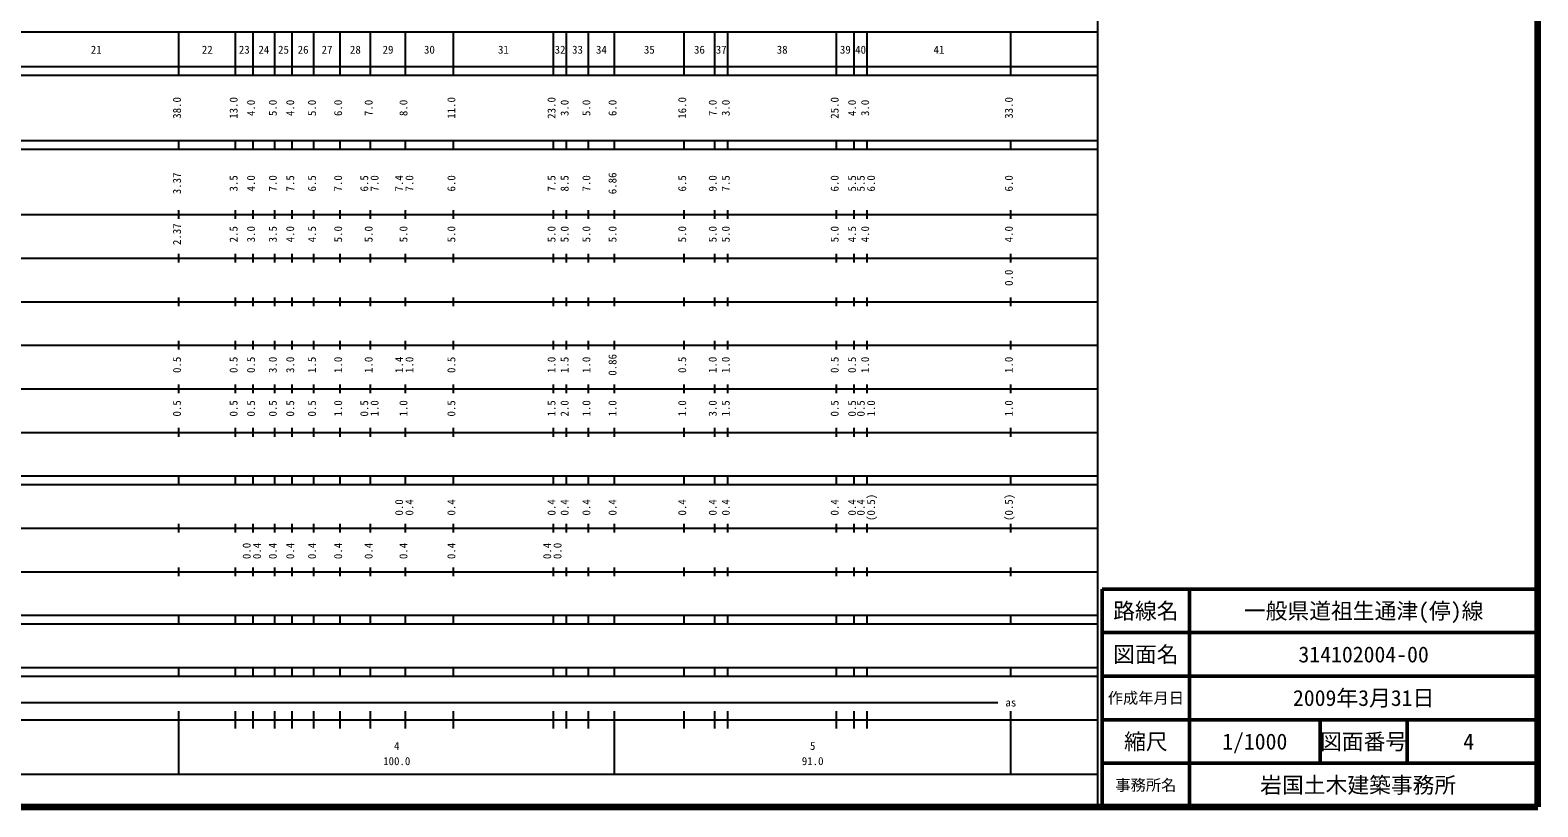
# Model space of a CAD drawing. Units: millimetres on the paper, enlarged 1000 times. Extents: x 40000 to 680000, y 20000 to 380000.
# Drawn here: x 333830 to 680000, y 20000 to 198357 of the extents above; entities that cross this region are included whole.
import ezdxf
from ezdxf.enums import TextEntityAlignment as Align

# ---------------------------------------------------------------- set-up
doc = ezdxf.new("R2010")
doc.units = ezdxf.units.MM
doc.header["$LTSCALE"] = 1000
for name, color, linetype, lineweight in [('M-TTL', 2, 'Continuous', 140), ('M-TTL-BAND', 7, 'Continuous', 25), ('M-TTL-FRAM', 2, 'Continuous', 50), ('M-TTL-LINE', 7, 'Continuous', 50)]:
    doc.layers.add(name, color=color, linetype=linetype, lineweight=lineweight)
doc.layers.add('M-TTL-TXT', color=7, linetype='Continuous')
doc.styles.add('ＭＳ ゴシック', font='')
doc.styles.get('ＭＳ ゴシック').set_extended_font_data('MS Gothic')

msp = doc.modelspace()

# ---------------------------------------------------------------- linework, layer by layer
at = {"layer": 'M-TTL'}
for p, q in [((680000, 20000), (680000, 380000)), ((40000, 20000), (680000, 20000))]:
    msp.add_line(p, q, dxfattribs=at)
at = {"layer": 'M-TTL-BAND'}
for p, q in [((579000, 20000), (579000, 370000)), ((68000, 198000), (579000, 198000)), ((368000, 188000), (368000, 198000)), ((381000, 188000), (381000, 198000)), ((385000, 188000), (385000, 198000)), ((390000, 188000), (390000, 198000)), ((394000, 188000), (394000, 198000)), ((399000, 188000), (399000, 198000)), ((405000, 188000), (405000, 198000)), ((412000, 188000), (412000, 198000)), ((420000, 188000), (420000, 198000)), ((431000, 188000), (431000, 198000)), ((454000, 188000), (454000, 198000)), ((457000, 188000), (457000, 198000)), ((462000, 188000), (462000, 198000)), ((468000, 188000), (468000, 198000)), ((484000, 188000), (484000, 198000)), ((491000, 188000), (491000, 198000)), ((494000, 188000), (494000, 198000)), ((519000, 188000), (519000, 198000)), ((523000, 188000), (523000, 198000)), ((526000, 188000), (526000, 198000)), ((559000, 188000), (559000, 198000)), ((40000, 190000), (579000, 190000)), ((40000, 188000), (579000, 188000)), ((40000, 173000), (579000, 173000)), ((40000, 171000), (579000, 171000)), ((368000, 171000), (368000, 173000)), ((381000, 171000), (381000, 173000)), ((385000, 171000), (385000, 173000)), ((390000, 171000), (390000, 173000)), ((394000, 171000), (394000, 173000)), ((399000, 171000), (399000, 173000)), ((405000, 171000), (405000, 173000)), ((412000, 171000), (412000, 173000)), ((420000, 171000), (420000, 173000)), ((431000, 171000), (431000, 173000)), ((454000, 171000), (454000, 173000)), ((457000, 171000), (457000, 173000)), ((462000, 171000), (462000, 173000)), ((468000, 171000), (468000, 173000)), ((484000, 171000), (484000, 173000)), ((491000, 171000), (491000, 173000)), ((494000, 171000), (494000, 173000)), ((519000, 171000), (519000, 173000)), ((523000, 171000), (523000, 173000)), ((526000, 171000), (526000, 173000)), ((559000, 171000), (559000, 173000)), ((40000, 156000), (579000, 156000)), ((368000, 155000), (368000, 157000)), ((381000, 155000), (381000, 157000)), ((385000, 155000), (385000, 157000)), ((390000, 155000), (390000, 157000)), ((394000, 155000), (394000, 157000)), ((399000, 155000), (399000, 157000)), ((405000, 155000), (405000, 157000)), ((412000, 155000), (412000, 157000)), ((420000, 155000), (420000, 157000)), ((431000, 155000), (431000, 157000)), ((454000, 155000), (454000, 157000)), ((457000, 155000), (457000, 157000)), ((462000, 155000), (462000, 157000)), ((468000, 155000), (468000, 157000)), ((484000, 155000), (484000, 157000)), ((491000, 155000), (491000, 157000)), ((494000, 155000), (494000, 157000)), ((519000, 155000), (519000, 157000)), ((523000, 155000), (523000, 157000)), ((526000, 155000), (526000, 157000)), ((559000, 155000), (559000, 157000)), ((46000, 146000), (579000, 146000)), ((368000, 145000), (368000, 147000)), ((381000, 145000), (381000, 147000)), ((385000, 145000), (385000, 147000)), ((390000, 145000), (390000, 147000)), ((394000, 145000), (394000, 147000)), ((399000, 145000), (399000, 147000)), ((405000, 145000), (405000, 147000)), ((412000, 145000), (412000, 147000)), ((420000, 145000), (420000, 147000)), ((431000, 145000), (431000, 147000)), ((454000, 145000), (454000, 147000)), ((457000, 145000), (457000, 147000)), ((462000, 145000), (462000, 147000)), ((468000, 145000), (468000, 147000)), ((484000, 145000), (484000, 147000)), ((491000, 145000), (491000, 147000)), ((494000, 145000), (494000, 147000)), ((519000, 145000), (519000, 147000)), ((523000, 145000), (523000, 147000)), ((526000, 145000), (526000, 147000)), ((559000, 145000), (559000, 147000)), ((52000, 136000), (579000, 136000)), ((368000, 135000), (368000, 137000)), ((381000, 135000), (381000, 137000)), ((385000, 135000), (385000, 137000)), ((390000, 135000), (390000, 137000)), ((394000, 135000), (394000, 137000)), ((399000, 135000), (399000, 137000)), ((405000, 135000), (405000, 137000)), ((412000, 135000), (412000, 137000)), ((420000, 135000), (420000, 137000)), ((431000, 135000), (431000, 137000)), ((454000, 135000), (454000, 137000)), ((457000, 135000), (457000, 137000)), ((462000, 135000), (462000, 137000)), ((468000, 135000), (468000, 137000)), ((484000, 135000), (484000, 137000)), ((491000, 135000), (491000, 137000)), ((494000, 135000), (494000, 137000)), ((519000, 135000), (519000, 137000)), ((523000, 135000), (523000, 137000)), ((526000, 135000), (526000, 137000)), ((559000, 135000), (559000, 137000)), ((46000, 126000), (579000, 126000)), ((368000, 125000), (368000, 127000)), ((381000, 125000), (381000, 127000)), ((385000, 125000), (385000, 127000)), ((390000, 125000), (390000, 127000)), ((394000, 125000), (394000, 127000)), ((399000, 125000), (399000, 127000)), ((405000, 125000), (405000, 127000)), ((412000, 125000), (412000, 127000)), ((420000, 125000), (420000, 127000)), ((431000, 125000), (431000, 127000)), ((454000, 125000), (454000, 127000)), ((457000, 125000), (457000, 127000)), ((462000, 125000), (462000, 127000)), ((468000, 125000), (468000, 127000)), ((484000, 125000), (484000, 127000)), ((491000, 125000), (491000, 127000)), ((494000, 125000), (494000, 127000)), ((519000, 125000), (519000, 127000)), ((523000, 125000), (523000, 127000)), ((526000, 125000), (526000, 127000)), ((559000, 125000), (559000, 127000)), ((52000, 116000), (579000, 116000)), ((368000, 115000), (368000, 117000)), ((381000, 115000), (381000, 117000)), ((385000, 115000), (385000, 117000)), ((390000, 115000), (390000, 117000)), ((394000, 115000), (394000, 117000)), ((399000, 115000), (399000, 117000)), ((405000, 115000), (405000, 117000)), ((412000, 115000), (412000, 117000)), ((420000, 115000), (420000, 117000)), ((431000, 115000), (431000, 117000)), ((454000, 115000), (454000, 117000)), ((457000, 115000), (457000, 117000)), ((462000, 115000), (462000, 117000)), ((468000, 115000), (468000, 117000)), ((484000, 115000), (484000, 117000)), ((491000, 115000), (491000, 117000)), ((494000, 115000), (494000, 117000)), ((519000, 115000), (519000, 117000)), ((523000, 115000), (523000, 117000)), ((526000, 115000), (526000, 117000)), ((559000, 115000), (559000, 117000)), ((46000, 106000), (579000, 106000)), ((368000, 105000), (368000, 107000)), ((381000, 105000), (381000, 107000)), ((385000, 105000), (385000, 107000)), ((390000, 105000), (390000, 107000)), ((394000, 105000), (394000, 107000)), ((399000, 105000), (399000, 107000)), ((405000, 105000), (405000, 107000)), ((412000, 105000), (412000, 107000)), ((420000, 105000), (420000, 107000)), ((431000, 105000), (431000, 107000)), ((454000, 105000), (454000, 107000)), ((457000, 105000), (457000, 107000)), ((462000, 105000), (462000, 107000)), ((468000, 105000), (468000, 107000)), ((484000, 105000), (484000, 107000)), ((491000, 105000), (491000, 107000)), ((494000, 105000), (494000, 107000)), ((519000, 105000), (519000, 107000)), ((523000, 105000), (523000, 107000)), ((526000, 105000), (526000, 107000)), ((559000, 105000), (559000, 107000)), ((40000, 96000), (579000, 96000)), ((40000, 94000), (579000, 94000)), ((368000, 94000), (368000, 96000)), ((381000, 94000), (381000, 96000)), ((385000, 94000), (385000, 96000)), ((390000, 94000), (390000, 96000)), ((394000, 94000), (394000, 96000)), ((399000, 94000), (399000, 96000)), ((405000, 94000), (405000, 96000)), ((412000, 94000), (412000, 96000)), ((420000, 94000), (420000, 96000)), ((431000, 94000), (431000, 96000)), ((454000, 94000), (454000, 96000)), ((457000, 94000), (457000, 96000)), ((462000, 94000), (462000, 96000)), ((468000, 94000), (468000, 96000)), ((484000, 94000), (484000, 96000)), ((491000, 94000), (491000, 96000)), ((494000, 94000), (494000, 96000)), ((519000, 94000), (519000, 96000)), ((523000, 94000), (523000, 96000)), ((526000, 94000), (526000, 96000)), ((559000, 94000), (559000, 96000)), ((49000, 84000), (579000, 84000)), ((368000, 83000), (368000, 85000)), ((381000, 83000), (381000, 85000)), ((385000, 83000), (385000, 85000)), ((390000, 83000), (390000, 85000)), ((394000, 83000), (394000, 85000)), ((399000, 83000), (399000, 85000)), ((405000, 83000), (405000, 85000)), ((412000, 83000), (412000, 85000)), ((420000, 83000), (420000, 85000)), ((431000, 83000), (431000, 85000)), ((454000, 83000), (454000, 85000)), ((457000, 83000), (457000, 85000)), ((462000, 83000), (462000, 85000)), ((468000, 83000), (468000, 85000)), ((484000, 83000), (484000, 85000)), ((491000, 83000), (491000, 85000)), ((494000, 83000), (494000, 85000)), ((519000, 83000), (519000, 85000)), ((523000, 83000), (523000, 85000)), ((526000, 83000), (526000, 85000)), ((559000, 83000), (559000, 85000)), ((40000, 74000), (579000, 74000)), ((368000, 73000), (368000, 75000)), ((381000, 73000), (381000, 75000)), ((385000, 73000), (385000, 75000)), ((390000, 73000), (390000, 75000)), ((394000, 73000), (394000, 75000)), ((399000, 73000), (399000, 75000)), ((405000, 73000), (405000, 75000)), ((412000, 73000), (412000, 75000)), ((420000, 73000), (420000, 75000)), ((431000, 73000), (431000, 75000)), ((454000, 73000), (454000, 75000)), ((457000, 73000), (457000, 75000)), ((462000, 73000), (462000, 75000)), ((468000, 73000), (468000, 75000)), ((484000, 73000), (484000, 75000)), ((491000, 73000), (491000, 75000)), ((494000, 73000), (494000, 75000)), ((519000, 73000), (519000, 75000)), ((523000, 73000), (523000, 75000)), ((526000, 73000), (526000, 75000)), ((559000, 73000), (559000, 75000)), ((40000, 64000), (579000, 64000)), ((368000, 62000), (368000, 64000)), ((381000, 62000), (381000, 64000)), ((385000, 62000), (385000, 64000)), ((390000, 62000), (390000, 64000)), ((394000, 62000), (394000, 64000)), ((399000, 62000), (399000, 64000)), ((405000, 62000), (405000, 64000)), ((412000, 62000), (412000, 64000)), ((420000, 62000), (420000, 64000)), ((431000, 62000), (431000, 64000)), ((454000, 62000), (454000, 64000)), ((457000, 62000), (457000, 64000)), ((462000, 62000), (462000, 64000)), ((468000, 62000), (468000, 64000)), ((484000, 62000), (484000, 64000)), ((491000, 62000), (491000, 64000)), ((494000, 62000), (494000, 64000)), ((519000, 62000), (519000, 64000)), ((523000, 62000), (523000, 64000)), ((526000, 62000), (526000, 64000)), ((559000, 62000), (559000, 64000)), ((40000, 62000), (579000, 62000)), ((40000, 52000), (579000, 52000)), ((368000, 50000), (368000, 52000)), ((381000, 50000), (381000, 52000)), ((385000, 50000), (385000, 52000)), ((390000, 50000), (390000, 52000)), ((394000, 50000), (394000, 52000)), ((399000, 50000), (399000, 52000)), ((405000, 50000), (405000, 52000)), ((412000, 50000), (412000, 52000)), ((420000, 50000), (420000, 52000)), ((431000, 50000), (431000, 52000)), ((454000, 50000), (454000, 52000)), ((457000, 50000), (457000, 52000)), ((462000, 50000), (462000, 52000)), ((468000, 50000), (468000, 52000)), ((484000, 50000), (484000, 52000)), ((491000, 50000), (491000, 52000)), ((494000, 50000), (494000, 52000)), ((519000, 50000), (519000, 52000)), ((523000, 50000), (523000, 52000)), ((526000, 50000), (526000, 52000)), ((559000, 50000), (559000, 52000)), ((40000, 50000), (579000, 50000)), ((71000, 44000), (556000, 44000)), ((368000, 27500), (368000, 42000)), ((381000, 38000), (381000, 42000)), ((385000, 38000), (385000, 42000)), ((390000, 38000), (390000, 42000)), ((394000, 38000), (394000, 42000)), ((399000, 38000), (399000, 42000)), ((405000, 38000), (405000, 42000)), ((412000, 38000), (412000, 42000)), ((420000, 38000), (420000, 42000)), ((431000, 38000), (431000, 42000)), ((454000, 38000), (454000, 42000)), ((457000, 38000), (457000, 42000)), ((462000, 38000), (462000, 42000)), ((468000, 27500), (468000, 42000)), ((484000, 38000), (484000, 42000)), ((491000, 38000), (491000, 42000)), ((494000, 38000), (494000, 42000)), ((519000, 38000), (519000, 42000)), ((523000, 38000), (523000, 42000)), ((526000, 38000), (526000, 42000)), ((559000, 27500), (559000, 42000)), ((40000, 40000), (579000, 40000)), ((68000, 27500), (579000, 27500))]:
    msp.add_line(p, q, dxfattribs=at)
at = {"layer": 'M-TTL-FRAM'}
for p, q in [((680000, 70000), (580000, 70000)), ((580000, 70000), (580000, 20000))]:
    msp.add_line(p, q, dxfattribs=at)
at = {"layer": 'M-TTL-LINE'}
for p, q in [((600000, 70000), (600000, 20000)), ((680000, 60000), (580000, 60000)), ((680000, 50000), (580000, 50000)), ((680000, 40000), (580000, 40000)), ((630000, 40000), (630000, 30000)), ((650000, 40000), (650000, 30000)), ((680000, 30000), (580000, 30000))]:
    msp.add_line(p, q, dxfattribs=at)

# ---------------------------------------------------------------- texts
at = {"layer": 'M-TTL-BAND', "style": 'ＭＳ ゴシック'}
for s, p in [('21', (349000, 192405)), ('22', (374500, 192405)), ('23', (383000, 192405)), ('24', (387500, 192405)), ('25', (392000, 192405)), ('26', (396500, 192405)), ('27', (402000, 192405)), ('28', (408500, 192405)), ('29', (416000, 192405)), ('30', (425500, 192405)), ('31', (442500, 192405)), ('32', (455500, 192405)), ('33', (459500, 192405)), ('34', (465000, 192405)), ('35', (476000, 192405)), ('36', (487500, 192405)), ('37', (492500, 192405)), ('38', (506500, 192405)), ('39', (521000, 192405)), ('40', (524500, 192405)), ('41', (542500, 192405)), ('as', (559000, 42500)), ('4', (418000, 32523)), ('5', (513500, 32523)), ('100.0', (418000, 29033)), ('91.0', (513500, 29033))]:
    msp.add_text(s, height=1833, dxfattribs=at).set_placement(p, align=Align.BOTTOM_CENTER)
for s, p in [('38.0', (369000, 180500)), ('13.0', (382000, 180500)), ('4.0', (386000, 180500)), ('5.0', (391000, 180500)), ('4.0', (395000, 180500)), ('5.0', (400000, 180500)), ('6.0', (406000, 180500)), ('7.0', (413000, 180500)), ('8.0', (421000, 180500)), ('11.0', (432000, 180500)), ('23.0', (455000, 180500)), ('3.0', (458000, 180500)), ('5.0', (463000, 180500)), ('6.0', (469000, 180500)), ('16.0', (485000, 180500)), ('7.0', (492000, 180500)), ('3.0', (495000, 180500)), ('25.0', (520000, 180500)), ('4.0', (524000, 180500)), ('3.0', (527000, 180500)), ('33.0', (560000, 180500)), ('3.37', (369000, 163174)), ('3.5', (382000, 163174)), ('4.0', (386000, 163174)), ('7.0', (391000, 163174)), ('7.5', (395000, 163174)), ('6.5', (400000, 163174)), ('7.0', (406000, 163174)), ('6.5', (412000, 163174)), ('7.0', (414370, 163174)), ('7.4', (420000, 163174)), ('7.0', (422370, 163174)), ('6.0', (432000, 163174)), ('7.5', (455000, 163174)), ('8.5', (458000, 163174)), ('7.0', (463000, 163174)), ('6.86', (469000, 163174)), ('6.5', (485000, 163174)), ('9.0', (492000, 163174)), ('7.5', (495000, 163174)), ('6.0', (520000, 163174)), ('5.5', (524000, 163174)), ('5.5', (526000, 163174)), ('6.0', (528370, 163174)), ('6.0', (560000, 163174)), ('2.37', (369000, 151500)), ('2.5', (382000, 151500)), ('3.0', (386000, 151500)), ('3.5', (391000, 151500)), ('4.0', (395000, 151500)), ('4.5', (400000, 151500)), ('5.0', (406000, 151500)), ('5.0', (413000, 151500)), ('5.0', (421000, 151500)), ('5.0', (432000, 151500)), ('5.0', (455000, 151500)), ('5.0', (458000, 151500)), ('5.0', (463000, 151500)), ('5.0', (469000, 151500)), ('5.0', (485000, 151500)), ('5.0', (492000, 151500)), ('5.0', (495000, 151500)), ('5.0', (520000, 151500)), ('4.5', (524000, 151500)), ('4.0', (527000, 151500)), ('4.0', (560000, 151500)), ('0.0', (560000, 141500)), ('0.5', (369000, 121500)), ('0.5', (382000, 121500)), ('0.5', (386000, 121500)), ('3.0', (391000, 121500)), ('3.0', (395000, 121500)), ('1.5', (400000, 121500)), ('1.0', (406000, 121500)), ('1.0', (413000, 121500)), ('1.4', (420000, 121500)), ('1.0', (422370, 121500)), ('0.5', (432000, 121500)), ('1.0', (455000, 121500)), ('1.5', (458000, 121500)), ('1.0', (463000, 121500)), ('0.86', (469000, 121500)), ('0.5', (485000, 121500)), ('1.0', (492000, 121500)), ('1.0', (495000, 121500)), ('0.5', (520000, 121500)), ('0.5', (524000, 121500)), ('1.0', (527000, 121500)), ('1.0', (560000, 121500)), ('0.5', (369000, 111500)), ('0.5', (382000, 111500)), ('0.5', (386000, 111500)), ('0.5', (391000, 111500)), ('0.5', (395000, 111500)), ('0.5', (400000, 111500)), ('1.0', (406000, 111500)), ('0.5', (412000, 111500)), ('1.0', (414370, 111500)), ('1.0', (421000, 111500)), ('0.5', (432000, 111500)), ('1.5', (455000, 111500)), ('2.0', (458000, 111500)), ('1.0', (463000, 111500)), ('1.0', (469000, 111500)), ('1.0', (485000, 111500)), ('3.0', (492000, 111500)), ('1.5', (495000, 111500)), ('0.5', (520000, 111500)), ('0.5', (524000, 111500)), ('0.5', (526000, 111500)), ('1.0', (528370, 111500)), ('1.0', (560000, 111500)), ('0.0', (420000, 88764)), ('0.4', (422370, 88764)), ('0.4', (432000, 88764)), ('0.4', (455000, 88764)), ('0.4', (458000, 88764)), ('0.4', (463000, 88764)), ('0.4', (469000, 88764)), ('0.4', (485000, 88764)), ('0.4', (492000, 88764)), ('0.4', (495000, 88764)), ('0.4', (520000, 88764)), ('0.4', (524000, 88764)), ('0.4', (526000, 88764)), ('(0.5)', (528370, 88764)), ('(0.5)', (560000, 88764)), ('0.0', (385000, 78764)), ('0.4', (387370, 78764)), ('0.4', (391000, 78764)), ('0.4', (395000, 78764)), ('0.4', (400000, 78764)), ('0.4', (406000, 78764)), ('0.4', (413000, 78764)), ('0.4', (421000, 78764)), ('0.4', (432000, 78764)), ('0.4', (454000, 78764)), ('0.0', (456370, 78764))]:
    msp.add_text(s, height=1833, rotation=90, dxfattribs=at).set_placement(p, align=Align.BOTTOM_CENTER)
at = {"layer": 'M-TTL-TXT', "style": 'ＭＳ ゴシック'}
for s, height, p in [('路線名', 3666, (590000, 65000)), ('路線名', 3666, (590000, 65000)), ('一般県道祖生通津(停)線', 3666, (640000, 65000)), ('図面名', 3666, (590000, 55000)), ('図面名', 3666, (590000, 55000)), ('314102004-00', 3666, (640000, 55000)), ('作成年月日', 2566, (590000, 45000)), ('作成年月日', 2566, (590000, 45000)), ('2009年3月31日', 3666, (640000, 45000)), ('縮尺', 3666, (590000, 35000)), ('縮尺', 3666, (590000, 35000)), ('1/1000', 3666, (615000, 35000)), ('図面番号', 3666, (640000, 35000)), ('図面番号', 3666, (640000, 35000)), ('4', 3666, (664125, 35000)), ('事務所名', 2566, (590000, 25000)), ('事務所名', 2566, (590000, 25000)), ('岩国土木建築事務所 ', 3666, (640000, 25000))]:
    msp.add_text(s, height=height, dxfattribs=at).set_placement(p, align=Align.MIDDLE_CENTER)

doc.saveas('drawing.dxf')
